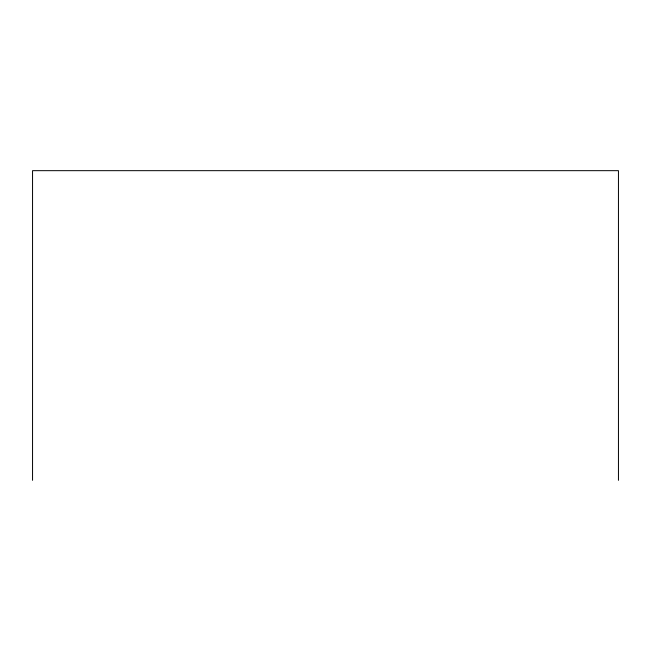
<?xml version="1.0" encoding="UTF-8"?>
<svg xmlns="http://www.w3.org/2000/svg" width="651" height="651" viewBox="0 0 651 651"><rect width="100%" height="100%" fill="white"/><g stroke="black" fill="none" stroke-linecap="round" stroke-linejoin="round"><path stroke-width="0.98" d="M618.45 480.332L618.45 170.668L32.55 170.668L32.55 480.332"/></g></svg>
